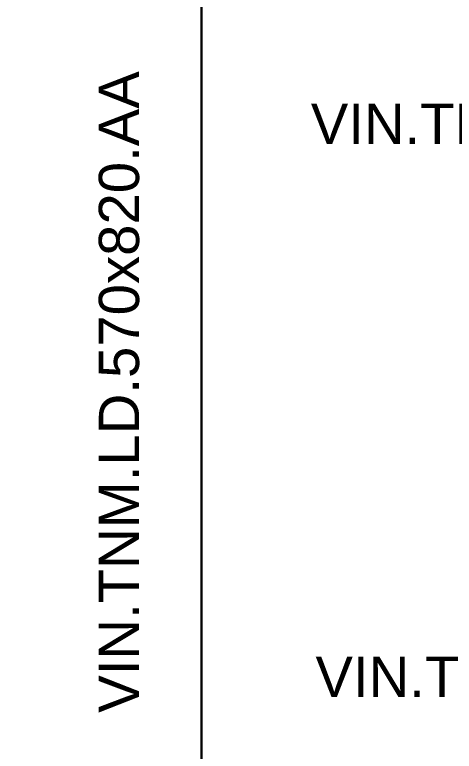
# Model space of a CAD drawing. Header units: feet. Extents: x 0 to 46220, y -100 to 29800.
# Drawn here: x 25304 to 26940, y 21449 to 24189 of the extents above; entities that cross this region are included whole.
import ezdxf
from ezdxf.enums import TextEntityAlignment as Align

# ---------------------------------------------------------------- set-up
doc = ezdxf.new("R2010")
doc.units = ezdxf.units.FT
doc.header["$MEASUREMENT"] = 0
doc.layers.add('VHG-140', color=140, linetype='Continuous')
doc.layers.add('VHG-Text', color=7, linetype='Continuous')
doc.styles.add('VHG-Unicode.Bold', font='arial.ttf', dxfattribs={"width": 0.8})

msp = doc.modelspace()

# ---------------------------------------------------------------- linework, layer by layer
at = {"layer": 'VHG-140'}
for points in [[(22000, 24292.50676471461), (26000, 24292.50676471461), (26000, 21292.50676471461), (22000, 21292.50676471461)], [(26000, 24292.50676471461), (30000, 24292.50676471461), (30000, 21292.50676471461), (26000, 21292.50676471461)]]:
    msp.add_lwpolyline(points, close=True, dxfattribs=at)

# ---------------------------------------------------------------- texts
at = {"layer": 'VHG-Text', "style": 'VHG-Unicode.Bold'}
msp.add_text('VIN.TNM.LD.570x820.AA', height=150, rotation=90, dxfattribs=at).set_placement((25767.10626016045, 22785.30969478888), align=Align.CENTER)
for s, p in [('VIN.TNM.CX.500x200.MB', (27628.82355212444, 23708.42885742988)), ('VIN.TNM.CX.500x200.BB', (27628.82355212444, 21651.06519513484))]:
    msp.add_text(s, height=150, dxfattribs=at).set_placement(p, align=Align.CENTER)

doc.saveas('drawing.dxf')
